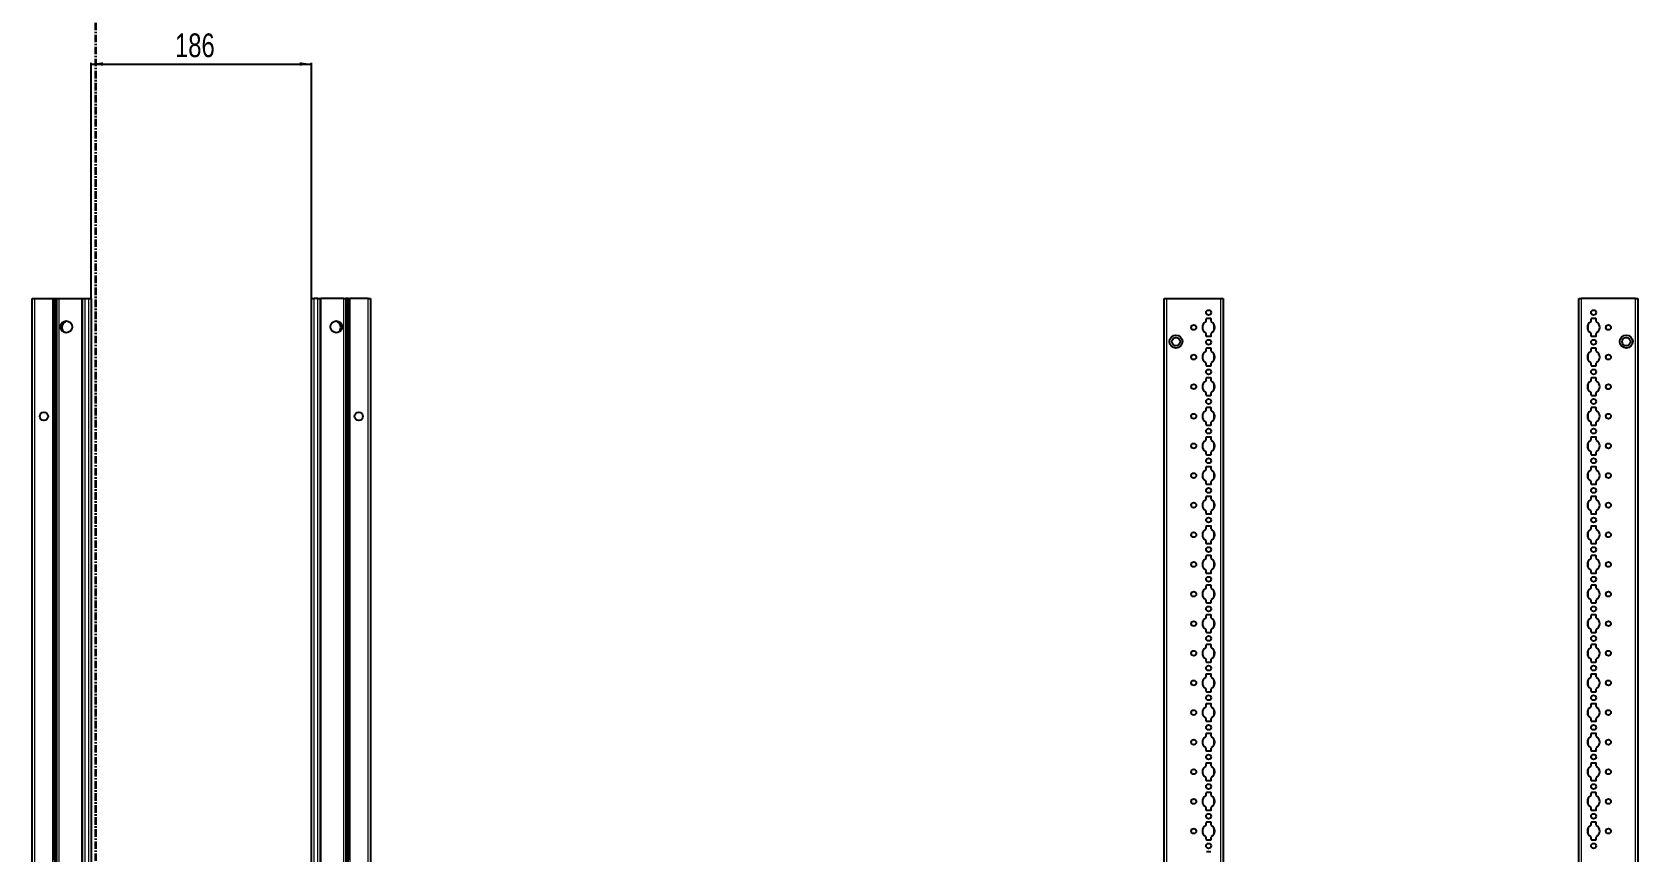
# Model space of a CAD drawing. Header units: millimetres. Extents: x -199 to 2480, y -1547 to 1507.
# Drawn here: x 1126 to 2480, y -420 to 272 of the extents above; entities that cross this region are included whole.
import ezdxf

# ---------------------------------------------------------------- set-up
doc = ezdxf.new("R2010")
doc.units = ezdxf.units.MM
doc.linetypes.add('CENTER', pattern=[10.16, 6.35, -1.27, 1.27, -1.27])
doc.layers.add('FORMAT', color=7, linetype='Continuous')
doc.styles.add('SLDTEXTSTYLE0', font='TXT', dxfattribs={"width": 0.75})
doc.dimstyles.new('SLDDIMSTYLE0', dxfattribs={"dimtxt": 20, "dimasz": 10, "dimexe": 0, "dimexo": 0.0625, "dimgap": 5, "dimtad": 2, "dimdec": 1, "dimrnd": 1e-09, "dimzin": 12, "dimdsep": 46, "dimtxsty": 'SLDTEXTSTYLE0', "dimsah": 1, "dimcen": 0.09, "dimadec": 0, "dimazin": 3, "dimtfac": 1, "dimtofl": 0, "dimtmove": 0, "dimatfit": 3, "dimfxl": 0, "dimfrac": 2, "dimtolj": 1, "dimtzin": 12, "dimarcsym": 0})

# ---------------------------------------------------------------- blocks, each defined once
blk = doc.blocks.new('_D_4')
at = {"layer": 'FORMAT'}
for p, q in [((1175.4, 47.2), (1175.4, 246)), ((1175.4, 245), (1361.4, 245)), ((1361.4, 47.2), (1361.4, 246))]:
    blk.add_line(p, q, dxfattribs=at)
for points in [[(1175.4, 245), (1185.4, 243.5), (1185.4, 246.5)], [(1361.4, 245), (1351.4, 246.5), (1351.4, 243.5)]]:
    blk.add_solid(points, dxfattribs=at)
at = {"layer": 'FORMAT', "insert": (1246.2, 270.8), "char_height": 20, "attachment_point": 1, "style": 'SLDTEXTSTYLE0'}
blk.add_mtext('186', dxfattribs=at)

msp = doc.modelspace()

# ---------------------------------------------------------------- linework, layer by layer
at = {"color": 7, "linetype": 'CENTER', "lineweight": 35}
msp.add_line((1179.1, 1499.09), (1179.1, -1103.67), dxfattribs=at)
at = {"color": 7, "linetype": 'Continuous', "lineweight": 25}
for p, q in [((1125.67, -851.79), (1125.67, 47.21)), ((1125.67, 47.21), (1127.67, 47.21)), ((1127.67, 47.21), (1143.02, 47.21)), ((1143.02, 47.21), (1143.67, 47.21)), ((1143.67, 23.46), (1143.67, 47.21)), ((1143.67, 47.21), (1144.25, 47.21)), ((1144.25, 47.21), (1145.46, 47.21)), ((1145.46, 47.21), (1145.46, -851.79)), ((1145.46, 47.21), (1145.49, 47.21)), ((1145.49, 47.21), (1145.49, -851.79)), ((1145.49, 47.21), (1146.7, 47.21)), ((1146.7, 47.21), (1148.11, 47.21)), ((1148.11, 47.21), (1167.52, 47.21)), ((1167.52, 47.21), (1168.17, 47.21)), ((1168.17, -851.79), (1168.17, 47.21)), ((1168.17, 47.21), (1170.17, 47.21)), ((1170.17, 47.21), (1173.37, 47.21)), ((1173.37, 47.21), (1175.37, 47.21)), ((1175.37, 47.21), (1175.37, -851.79)), ((1361.37, -851.79), (1361.37, 47.21)), ((1361.37, 47.21), (1363.37, 47.21)), ((1366.57, 47.21), (1363.37, 47.21)), ((1366.57, 47.21), (1368.57, 47.21)), ((1368.57, 47.21), (1368.57, -851.79)), ((1368.57, 47.21), (1369.22, 47.21)), ((1388.62, 47.21), (1369.22, 47.21)), ((1388.62, 47.21), (1390.03, 47.21)), ((1391.24, 47.21), (1390.03, 47.21)), ((1391.24, -851.79), (1391.24, 47.21)), ((1391.27, 47.21), (1391.24, 47.21)), ((1391.27, -851.79), (1391.27, 47.21)), ((1392.48, 47.21), (1391.27, 47.21)), ((1392.48, 47.21), (1393.07, 47.21)), ((1393.07, 47.21), (1393.07, 23.46)), ((1393.07, 47.21), (1393.72, 47.21)), ((1409.07, 47.21), (1393.72, 47.21)), ((1409.07, 47.21), (1411.07, 47.21)), ((1411.07, 47.21), (1411.07, -851.79)), ((2080.47, -851.79), (2080.47, 47.21)), ((2080.47, 47.21), (2082.47, 47.21)), ((2082.47, 47.21), (2128.17, 47.21)), ((2128.17, 47.21), (2130.17, 47.21)), ((2130.17, 47.21), (2130.17, -851.79)), ((2430.17, -851.79), (2430.17, 47.21)), ((2430.17, 47.21), (2432.17, 47.21)), ((2477.87, 47.21), (2432.17, 47.21)), ((2477.87, 47.21), (2479.87, 47.21)), ((2479.87, 47.21), (2479.87, -851.79)), ((1153.72, 27.73), (1153.72, 28.14)), ((1383.02, 28.14), (1383.02, 27.73)), ((2115.52, 29.61), (2115.52, 27.73)), ((2119.62, 30.11), (2116.02, 30.11)), ((2120.12, 27.73), (2120.12, 29.61)), ((2440.22, 29.61), (2440.22, 27.73)), ((2444.32, 30.11), (2440.72, 30.11)), ((2444.82, 27.73), (2444.82, 29.61)), ((1143.73, 23.35), (1143.67, 23.46)), ((1143.67, 23.46), (1143.67, 21.96)), ((1143.67, 21.96), (1143.73, 22.06)), ((1143.67, -26.54), (1143.67, 21.96)), ((1143.73, 22.06), (1143.73, 23.35)), ((1393.07, 23.46), (1393, 23.35)), ((1393, 23.35), (1393, 22.06)), ((1393, 22.06), (1393.07, 21.96)), ((1393.07, 21.96), (1393.07, 23.46)), ((1393.07, 21.96), (1393.07, -26.54)), ((2115.52, 17.68), (2115.52, 15.81)), ((2116.02, 15.31), (2119.62, 15.31)), ((2120.12, 15.81), (2120.12, 17.68)), ((2440.22, 17.68), (2440.22, 15.81)), ((2440.72, 15.31), (2444.32, 15.31)), ((2444.82, 15.81), (2444.82, 17.68)), ((2115.52, 4.61), (2115.52, 2.73)), ((2119.62, 5.11), (2116.02, 5.11)), ((2120.12, 2.73), (2120.12, 4.61)), ((2440.22, 4.61), (2440.22, 2.73)), ((2444.32, 5.11), (2440.72, 5.11)), ((2444.82, 2.73), (2444.82, 4.61)), ((2115.52, -7.32), (2115.52, -9.19)), ((2116.02, -9.69), (2119.62, -9.69)), ((2120.12, -9.19), (2120.12, -7.32)), ((2440.22, -7.32), (2440.22, -9.19)), ((2440.72, -9.69), (2444.32, -9.69)), ((2444.82, -9.19), (2444.82, -7.32)), ((1143.73, -26.65), (1143.67, -26.54)), ((1143.67, -26.54), (1143.67, -28.04)), ((1143.73, -27.94), (1143.73, -26.65)), ((1393.07, -26.54), (1393, -26.65)), ((1393, -26.65), (1393, -27.94)), ((1393.07, -28.04), (1393.07, -26.54)), ((2115.52, -20.39), (2115.52, -22.27)), ((2119.62, -19.89), (2116.02, -19.89)), ((2120.12, -22.27), (2120.12, -20.39)), ((2440.22, -20.39), (2440.22, -22.27)), ((2444.32, -19.89), (2440.72, -19.89)), ((2444.82, -22.27), (2444.82, -20.39)), ((1143.67, -28.04), (1143.73, -27.94)), ((1143.67, -76.54), (1143.67, -28.04)), ((1393, -27.94), (1393.07, -28.04)), ((1393.07, -28.04), (1393.07, -76.54)), ((2115.52, -32.32), (2115.52, -34.19)), ((2116.02, -34.69), (2119.62, -34.69)), ((2120.12, -34.19), (2120.12, -32.32)), ((2440.22, -32.32), (2440.22, -34.19)), ((2440.72, -34.69), (2444.32, -34.69)), ((2444.82, -34.19), (2444.82, -32.32)), ((2115.52, -45.39), (2115.52, -47.27)), ((2119.62, -44.89), (2116.02, -44.89)), ((2120.12, -47.27), (2120.12, -45.39)), ((2440.22, -45.39), (2440.22, -47.27)), ((2444.32, -44.89), (2440.72, -44.89)), ((2444.82, -47.27), (2444.82, -45.39)), ((2115.52, -57.32), (2115.52, -59.19)), ((2116.02, -59.69), (2119.62, -59.69)), ((2120.12, -59.19), (2120.12, -57.32)), ((2440.22, -57.32), (2440.22, -59.19)), ((2440.72, -59.69), (2444.32, -59.69)), ((2444.82, -59.19), (2444.82, -57.32)), ((1143.73, -76.65), (1143.67, -76.54)), ((1143.67, -76.54), (1143.67, -78.04)), ((1143.67, -78.04), (1143.73, -77.94)), ((1143.67, -126.54), (1143.67, -78.04)), ((1143.73, -77.94), (1143.73, -76.65)), ((1393.07, -76.54), (1393, -76.65)), ((1393, -76.65), (1393, -77.94)), ((1393, -77.94), (1393.07, -78.04)), ((1393.07, -78.04), (1393.07, -76.54)), ((1393.07, -78.04), (1393.07, -126.54)), ((2115.52, -70.39), (2115.52, -72.27)), ((2119.62, -69.89), (2116.02, -69.89)), ((2120.12, -72.27), (2120.12, -70.39)), ((2440.22, -70.39), (2440.22, -72.27)), ((2444.32, -69.89), (2440.72, -69.89)), ((2444.82, -72.27), (2444.82, -70.39)), ((2115.52, -82.32), (2115.52, -84.19)), ((2116.02, -84.69), (2119.62, -84.69)), ((2120.12, -84.19), (2120.12, -82.32)), ((2440.22, -82.32), (2440.22, -84.19)), ((2440.72, -84.69), (2444.32, -84.69)), ((2444.82, -84.19), (2444.82, -82.32)), ((2115.52, -95.39), (2115.52, -97.27)), ((2115.52, -107.32), (2115.52, -109.19)), ((2119.62, -94.89), (2116.02, -94.89)), ((2120.12, -97.27), (2120.12, -95.39)), ((2120.12, -109.19), (2120.12, -107.32)), ((2440.22, -95.39), (2440.22, -97.27)), ((2440.22, -107.32), (2440.22, -109.19)), ((2444.32, -94.89), (2440.72, -94.89)), ((2444.82, -97.27), (2444.82, -95.39)), ((2444.82, -109.19), (2444.82, -107.32)), ((2115.52, -120.39), (2115.52, -122.27)), ((2116.02, -109.69), (2119.62, -109.69)), ((2119.62, -119.89), (2116.02, -119.89)), ((2120.12, -122.27), (2120.12, -120.39)), ((2440.22, -120.39), (2440.22, -122.27)), ((2440.72, -109.69), (2444.32, -109.69)), ((2444.32, -119.89), (2440.72, -119.89)), ((2444.82, -122.27), (2444.82, -120.39)), ((1143.73, -126.65), (1143.67, -126.54)), ((1143.67, -126.54), (1143.67, -128.04)), ((1143.67, -128.04), (1143.73, -127.94)), ((1143.67, -176.54), (1143.67, -128.04)), ((1143.73, -127.94), (1143.73, -126.65)), ((1393.07, -126.54), (1393, -126.65)), ((1393, -126.65), (1393, -127.94)), ((1393, -127.94), (1393.07, -128.04)), ((1393.07, -128.04), (1393.07, -126.54)), ((1393.07, -128.04), (1393.07, -176.54)), ((2115.52, -132.32), (2115.52, -134.19)), ((2116.02, -134.69), (2119.62, -134.69)), ((2120.12, -134.19), (2120.12, -132.32)), ((2440.22, -132.32), (2440.22, -134.19)), ((2440.72, -134.69), (2444.32, -134.69)), ((2444.82, -134.19), (2444.82, -132.32)), ((2115.52, -145.39), (2115.52, -147.27)), ((2119.62, -144.89), (2116.02, -144.89)), ((2120.12, -147.27), (2120.12, -145.39)), ((2440.22, -145.39), (2440.22, -147.27)), ((2444.32, -144.89), (2440.72, -144.89)), ((2444.82, -147.27), (2444.82, -145.39)), ((2115.52, -157.32), (2115.52, -159.19)), ((2116.02, -159.69), (2119.62, -159.69)), ((2120.12, -159.19), (2120.12, -157.32)), ((2440.22, -157.32), (2440.22, -159.19)), ((2440.72, -159.69), (2444.32, -159.69)), ((2444.82, -159.19), (2444.82, -157.32)), ((2115.52, -170.39), (2115.52, -172.27)), ((2119.62, -169.89), (2116.02, -169.89)), ((2120.12, -172.27), (2120.12, -170.39)), ((2440.22, -170.39), (2440.22, -172.27)), ((2444.32, -169.89), (2440.72, -169.89)), ((2444.82, -172.27), (2444.82, -170.39)), ((1143.73, -176.65), (1143.67, -176.54)), ((1143.67, -176.54), (1143.67, -178.04)), ((1143.67, -178.04), (1143.73, -177.94)), ((1143.67, -226.54), (1143.67, -178.04)), ((1143.73, -177.94), (1143.73, -176.65)), ((1393.07, -176.54), (1393, -176.65)), ((1393, -176.65), (1393, -177.94)), ((1393, -177.94), (1393.07, -178.04)), ((1393.07, -178.04), (1393.07, -176.54)), ((1393.07, -178.04), (1393.07, -226.54)), ((2115.52, -182.32), (2115.52, -184.19)), ((2116.02, -184.69), (2119.62, -184.69)), ((2120.12, -184.19), (2120.12, -182.32)), ((2440.22, -182.32), (2440.22, -184.19)), ((2440.72, -184.69), (2444.32, -184.69)), ((2444.82, -184.19), (2444.82, -182.32)), ((2115.52, -195.39), (2115.52, -197.27)), ((2119.62, -194.89), (2116.02, -194.89)), ((2120.12, -197.27), (2120.12, -195.39)), ((2440.22, -195.39), (2440.22, -197.27)), ((2444.32, -194.89), (2440.72, -194.89)), ((2444.82, -197.27), (2444.82, -195.39)), ((2115.52, -207.32), (2115.52, -209.19)), ((2116.02, -209.69), (2119.62, -209.69)), ((2120.12, -209.19), (2120.12, -207.32)), ((2440.22, -207.32), (2440.22, -209.19)), ((2440.72, -209.69), (2444.32, -209.69)), ((2444.82, -209.19), (2444.82, -207.32)), ((1143.73, -226.65), (1143.67, -226.54)), ((1143.67, -226.54), (1143.67, -228.04)), ((1143.67, -228.04), (1143.73, -227.94)), ((1143.67, -276.54), (1143.67, -228.04)), ((1143.73, -227.94), (1143.73, -226.65)), ((1393.07, -226.54), (1393, -226.65)), ((1393, -226.65), (1393, -227.94)), ((1393, -227.94), (1393.07, -228.04)), ((1393.07, -228.04), (1393.07, -226.54)), ((1393.07, -228.04), (1393.07, -276.54)), ((2115.52, -220.39), (2115.52, -222.27)), ((2119.62, -219.89), (2116.02, -219.89)), ((2120.12, -222.27), (2120.12, -220.39)), ((2440.22, -220.39), (2440.22, -222.27)), ((2444.32, -219.89), (2440.72, -219.89)), ((2444.82, -222.27), (2444.82, -220.39)), ((2115.52, -232.32), (2115.52, -234.19)), ((2116.02, -234.69), (2119.62, -234.69)), ((2120.12, -234.19), (2120.12, -232.32)), ((2440.22, -232.32), (2440.22, -234.19)), ((2440.72, -234.69), (2444.32, -234.69)), ((2444.82, -234.19), (2444.82, -232.32)), ((2115.52, -245.39), (2115.52, -247.27)), ((2119.62, -244.89), (2116.02, -244.89)), ((2120.12, -247.27), (2120.12, -245.39)), ((2440.22, -245.39), (2440.22, -247.27)), ((2444.32, -244.89), (2440.72, -244.89)), ((2444.82, -247.27), (2444.82, -245.39)), ((2115.52, -257.32), (2115.52, -259.19)), ((2115.52, -270.39), (2115.52, -272.27)), ((2116.02, -259.69), (2119.62, -259.69)), ((2119.62, -269.89), (2116.02, -269.89)), ((2120.12, -259.19), (2120.12, -257.32)), ((2120.12, -272.27), (2120.12, -270.39)), ((2440.22, -257.32), (2440.22, -259.19)), ((2440.22, -270.39), (2440.22, -272.27)), ((2440.72, -259.69), (2444.32, -259.69)), ((2444.32, -269.89), (2440.72, -269.89)), ((2444.82, -259.19), (2444.82, -257.32)), ((2444.82, -272.27), (2444.82, -270.39)), ((1143.73, -276.65), (1143.67, -276.54)), ((1143.67, -276.54), (1143.67, -278.04)), ((1143.67, -278.04), (1143.73, -277.94)), ((1143.67, -326.54), (1143.67, -278.04)), ((1143.73, -277.94), (1143.73, -276.65)), ((1393.07, -276.54), (1393, -276.65)), ((1393, -276.65), (1393, -277.94)), ((1393, -277.94), (1393.07, -278.04)), ((1393.07, -278.04), (1393.07, -276.54)), ((1393.07, -278.04), (1393.07, -326.54)), ((2115.52, -282.32), (2115.52, -284.19)), ((2120.12, -284.19), (2120.12, -282.32)), ((2440.22, -282.32), (2440.22, -284.19)), ((2444.82, -284.19), (2444.82, -282.32)), ((2115.52, -295.39), (2115.52, -297.27)), ((2116.02, -284.69), (2119.62, -284.69)), ((2119.62, -294.89), (2116.02, -294.89)), ((2120.12, -297.27), (2120.12, -295.39)), ((2440.22, -295.39), (2440.22, -297.27)), ((2440.72, -284.69), (2444.32, -284.69)), ((2444.32, -294.89), (2440.72, -294.89)), ((2444.82, -297.27), (2444.82, -295.39)), ((2115.52, -307.32), (2115.52, -309.19)), ((2116.02, -309.69), (2119.62, -309.69)), ((2120.12, -309.19), (2120.12, -307.32)), ((2440.22, -307.32), (2440.22, -309.19)), ((2440.72, -309.69), (2444.32, -309.69)), ((2444.82, -309.19), (2444.82, -307.32)), ((2115.52, -320.39), (2115.52, -322.27)), ((2119.62, -319.89), (2116.02, -319.89)), ((2120.12, -322.27), (2120.12, -320.39)), ((2440.22, -320.39), (2440.22, -322.27)), ((2444.32, -319.89), (2440.72, -319.89)), ((2444.82, -322.27), (2444.82, -320.39)), ((1143.73, -326.65), (1143.67, -326.54)), ((1143.67, -326.54), (1143.67, -328.04)), ((1143.67, -328.04), (1143.73, -327.94)), ((1143.67, -376.54), (1143.67, -328.04)), ((1143.73, -327.94), (1143.73, -326.65)), ((1393.07, -326.54), (1393, -326.65)), ((1393, -326.65), (1393, -327.94)), ((1393, -327.94), (1393.07, -328.04)), ((1393.07, -328.04), (1393.07, -326.54)), ((1393.07, -328.04), (1393.07, -376.54)), ((2115.52, -332.32), (2115.52, -334.19)), ((2116.02, -334.69), (2119.62, -334.69)), ((2120.12, -334.19), (2120.12, -332.32)), ((2440.22, -332.32), (2440.22, -334.19)), ((2440.72, -334.69), (2444.32, -334.69)), ((2444.82, -334.19), (2444.82, -332.32)), ((2115.52, -345.39), (2115.52, -347.27)), ((2119.62, -344.89), (2116.02, -344.89)), ((2120.12, -347.27), (2120.12, -345.39)), ((2440.22, -345.39), (2440.22, -347.27)), ((2444.32, -344.89), (2440.72, -344.89)), ((2444.82, -347.27), (2444.82, -345.39)), ((2115.52, -357.32), (2115.52, -359.19)), ((2116.02, -359.69), (2119.62, -359.69)), ((2120.12, -359.19), (2120.12, -357.32)), ((2440.22, -357.32), (2440.22, -359.19)), ((2440.72, -359.69), (2444.32, -359.69)), ((2444.82, -359.19), (2444.82, -357.32)), ((1143.73, -376.65), (1143.67, -376.54)), ((1143.67, -376.54), (1143.67, -378.04)), ((1143.67, -378.04), (1143.73, -377.94)), ((1143.67, -426.54), (1143.67, -378.04)), ((1143.73, -377.94), (1143.73, -376.65)), ((1393.07, -376.54), (1393, -376.65)), ((1393, -376.65), (1393, -377.94)), ((1393, -377.94), (1393.07, -378.04)), ((1393.07, -378.04), (1393.07, -376.54)), ((1393.07, -378.04), (1393.07, -426.54)), ((2115.52, -370.39), (2115.52, -372.27)), ((2119.62, -369.89), (2116.02, -369.89)), ((2120.12, -372.27), (2120.12, -370.39)), ((2440.22, -370.39), (2440.22, -372.27)), ((2444.32, -369.89), (2440.72, -369.89)), ((2444.82, -372.27), (2444.82, -370.39)), ((2115.52, -382.32), (2115.52, -384.19)), ((2116.02, -384.69), (2119.62, -384.69)), ((2120.12, -384.19), (2120.12, -382.32)), ((2440.22, -382.32), (2440.22, -384.19)), ((2440.72, -384.69), (2444.32, -384.69)), ((2444.82, -384.19), (2444.82, -382.32)), ((2115.52, -395.39), (2115.52, -397.27)), ((2119.62, -394.89), (2116.02, -394.89)), ((2120.12, -397.27), (2120.12, -395.39)), ((2440.22, -395.39), (2440.22, -397.27)), ((2444.32, -394.89), (2440.72, -394.89)), ((2444.82, -397.27), (2444.82, -395.39)), ((2115.52, -407.32), (2115.52, -409.19)), ((2116.02, -409.69), (2119.62, -409.69)), ((2120.12, -409.19), (2120.12, -407.32)), ((2440.22, -407.32), (2440.22, -409.19)), ((2440.72, -409.69), (2444.32, -409.69)), ((2444.82, -409.19), (2444.82, -407.32)), ((2119.62, -419.89), (2116.02, -419.89))]:
    msp.add_line(p, q, dxfattribs=at)
at = {"color": 8, "linetype": 'Continuous', "lineweight": 18}
for p, q in [((1127.67, 47.21), (1127.67, -851.79)), ((1143.02, -851.79), (1143.02, 47.21)), ((1144.25, 47.21), (1144.25, -851.79)), ((1146.7, -851.79), (1146.7, 47.21)), ((1148.11, 47.21), (1148.11, -851.79)), ((1167.52, -851.79), (1167.52, 47.21)), ((1170.17, 47.21), (1170.17, -851.79)), ((1173.37, -851.79), (1173.37, 47.21)), ((1363.37, 47.21), (1363.37, -851.79)), ((1366.57, -851.79), (1366.57, 47.21)), ((1369.22, 47.21), (1369.22, -851.79)), ((1388.62, -851.79), (1388.62, 47.21)), ((1390.03, 47.21), (1390.03, -851.79)), ((1392.48, -851.79), (1392.48, 47.21)), ((1393.72, 47.21), (1393.72, -851.79)), ((1409.07, -851.79), (1409.07, 47.21)), ((2082.47, 47.21), (2082.47, -851.79)), ((2128.17, -851.79), (2128.17, 47.21)), ((2432.17, 47.21), (2432.17, -851.79)), ((2477.87, -851.79), (2477.87, 47.21)), ((2122.32, 20), (2122.32, 25.41)), ((2438.02, 25.41), (2438.02, 20)), ((2122.32, -5), (2122.32, 0.41)), ((2438.02, 0.41), (2438.02, -5)), ((2122.32, -30), (2122.32, -24.59)), ((2438.02, -24.59), (2438.02, -30)), ((2122.32, -55), (2122.32, -49.59)), ((2438.02, -49.59), (2438.02, -55)), ((2122.32, -80), (2122.32, -74.59)), ((2438.02, -74.59), (2438.02, -80)), ((2122.32, -105), (2122.32, -99.59)), ((2438.02, -99.59), (2438.02, -105)), ((2122.32, -130), (2122.32, -124.59)), ((2438.02, -124.59), (2438.02, -130)), ((2122.32, -155), (2122.32, -149.59)), ((2438.02, -149.59), (2438.02, -155)), ((2122.32, -180), (2122.32, -174.59)), ((2438.02, -174.59), (2438.02, -180)), ((2122.32, -205), (2122.32, -199.59)), ((2438.02, -199.59), (2438.02, -205)), ((2122.32, -230), (2122.32, -224.59)), ((2438.02, -224.59), (2438.02, -230)), ((2122.32, -255), (2122.32, -249.59)), ((2438.02, -249.59), (2438.02, -255)), ((2122.32, -280), (2122.32, -274.59)), ((2438.02, -274.59), (2438.02, -280)), ((2122.32, -305), (2122.32, -299.59)), ((2438.02, -299.59), (2438.02, -305)), ((2122.32, -330), (2122.32, -324.59)), ((2438.02, -324.59), (2438.02, -330)), ((2122.32, -355), (2122.32, -349.59)), ((2438.02, -349.59), (2438.02, -355)), ((2122.32, -380), (2122.32, -374.59)), ((2438.02, -374.59), (2438.02, -380)), ((2122.32, -405), (2122.32, -399.59)), ((2438.02, -399.59), (2438.02, -405))]:
    msp.add_line(p, q, dxfattribs=at)
at = {"color": 7, "linetype": 'Continuous', "lineweight": 25}
for centre, radius in [((1154.52, 23.21), 5), ((1382.22, 23.21), 5), ((2117.82, 35.21), 2.12), ((2442.52, 35.21), 2.12), ((2090.32, 10.71), 5.5), ((2090.32, 10.71), 3.5), ((2105.32, 22.71), 2.12), ((2455.02, 22.71), 2.12), ((2470.02, 10.71), 5.5), ((2470.02, 10.71), 3.5), ((2117.82, 10.21), 2.12), ((2442.52, 10.21), 2.12), ((2105.32, -2.29), 2.12), ((2117.82, -14.79), 2.12), ((2442.52, -14.79), 2.12), ((2455.02, -2.29), 2.12), ((2105.32, -27.29), 2.12), ((2455.02, -27.29), 2.13), ((2117.82, -39.79), 2.12), ((2442.52, -39.79), 2.12), ((1135.57, -52.29), 3.5), ((1401.17, -52.29), 3.5), ((2105.32, -52.29), 2.12), ((2455.02, -52.29), 2.13), ((2117.82, -64.79), 2.12), ((2442.52, -64.79), 2.12), ((2105.32, -77.29), 2.12), ((2455.02, -77.29), 2.13), ((2117.82, -89.79), 2.12), ((2442.52, -89.79), 2.12), ((2105.32, -102.29), 2.12), ((2455.02, -102.29), 2.13), ((2117.82, -114.79), 2.12), ((2442.52, -114.79), 2.12), ((2105.32, -127.29), 2.12), ((2455.02, -127.29), 2.13), ((2117.82, -139.79), 2.12), ((2442.52, -139.79), 2.12), ((2105.32, -152.29), 2.12), ((2455.02, -152.29), 2.13), ((2105.32, -177.29), 2.12), ((2117.82, -164.79), 2.12), ((2442.52, -164.79), 2.12), ((2455.02, -177.29), 2.13), ((2117.82, -189.79), 2.12), ((2442.52, -189.79), 2.12), ((2105.32, -202.29), 2.12), ((2455.02, -202.29), 2.12), ((2117.82, -214.79), 2.12), ((2442.52, -214.79), 2.13), ((2105.32, -227.29), 2.12), ((2455.02, -227.29), 2.12), ((2117.82, -239.79), 2.12), ((2442.52, -239.79), 2.13), ((2105.32, -252.29), 2.13), ((2455.02, -252.29), 2.12), ((2117.82, -264.79), 2.12), ((2442.52, -264.79), 2.13), ((2105.32, -277.29), 2.13), ((2455.02, -277.29), 2.12), ((2117.82, -289.79), 2.12), ((2442.52, -289.79), 2.13), ((2105.32, -302.29), 2.13), ((2455.02, -302.29), 2.12), ((2117.82, -314.79), 2.12), ((2442.52, -314.79), 2.13), ((2105.32, -327.29), 2.13), ((2117.82, -339.79), 2.12), ((2442.52, -339.79), 2.13), ((2455.02, -327.29), 2.12), ((2105.32, -352.29), 2.13), ((2455.02, -352.29), 2.13), ((2117.82, -364.79), 2.12), ((2442.52, -364.79), 2.13), ((2105.32, -377.29), 2.13), ((2455.02, -377.29), 2.13), ((2117.82, -389.79), 2.12), ((2442.52, -389.79), 2.13), ((2105.32, -402.29), 2.12), ((2455.02, -402.29), 2.13), ((2117.82, -414.79), 2.12), ((2442.52, -414.79), 2.13)]:
    msp.add_circle(centre, radius, dxfattribs=at)
for centre, radius, start, end in [((1156.02, 22.71), 5.25, 119.14074, 233.81086), ((1153.22, 27.73), 0.5, 299.14074, 0), ((1383.52, 27.73), 0.5, 180, 240.85926), ((1380.72, 22.71), 5.25, 306.18914, 60.85926), ((2117.82, 22.71), 5.25, 119.14074, 240.85926), ((2115.02, 27.73), 0.5, 299.14074, 0), ((2116.02, 29.61), 0.5, 90, 180), ((2119.62, 29.61), 0.5, 0, 90), ((2120.62, 27.73), 0.5, 180, 240.85926), ((2117.82, 22.71), 5.25, 299.14074, 60.85926), ((2442.52, 22.71), 5.25, 119.14074, 240.85926), ((2439.72, 27.73), 0.5, 299.14074, 0), ((2440.72, 29.61), 0.5, 90, 180), ((2444.32, 29.61), 0.5, 360, 90), ((2445.32, 27.73), 0.5, 180, 240.85926), ((2442.52, 22.71), 5.25, 299.14074, 60.85926), ((2115.02, 17.68), 0.5, 0, 60.85926), ((2116.02, 15.81), 0.5, 180, 270), ((2119.62, 15.81), 0.5, 270, 0), ((2120.62, 17.68), 0.5, 119.14074, 180), ((2439.72, 17.68), 0.5, 0, 60.85926), ((2440.72, 15.81), 0.5, 180, 270), ((2444.32, 15.81), 0.5, 270, 0), ((2445.32, 17.68), 0.5, 119.14074, 180), ((2117.82, -2.29), 5.25, 119.14074, 240.85926), ((2115.02, 2.73), 0.5, 299.14074, 0), ((2116.02, 4.61), 0.5, 90, 180), ((2119.62, 4.61), 0.5, 0, 90), ((2120.62, 2.73), 0.5, 180, 240.85926), ((2117.82, -2.29), 5.25, 299.14074, 60.85926), ((2442.52, -2.29), 5.25, 119.14074, 240.85926), ((2439.72, 2.73), 0.5, 299.14074, 0), ((2440.72, 4.61), 0.5, 90, 180), ((2444.32, 4.61), 0.5, 0, 90), ((2445.32, 2.73), 0.5, 180, 240.85926), ((2442.52, -2.29), 5.25, 299.14074, 60.85926), ((2115.02, -7.32), 0.5, 0, 60.85926), ((2116.02, -9.19), 0.5, 180, 270), ((2119.62, -9.19), 0.5, 270, 0), ((2120.62, -7.32), 0.5, 119.14074, 180), ((2439.72, -7.32), 0.5, 0, 60.85926), ((2440.72, -9.19), 0.5, 180, 270), ((2444.32, -9.19), 0.5, 270, 0), ((2445.32, -7.32), 0.5, 119.14074, 180), ((2117.82, -27.29), 5.25, 119.14074, 240.85926), ((2115.02, -22.27), 0.5, 299.14074, 0), ((2116.02, -20.39), 0.5, 90, 180), ((2119.62, -20.39), 0.5, 0, 90), ((2120.62, -22.27), 0.5, 180, 240.85926), ((2117.82, -27.29), 5.25, 299.14074, 60.85926), ((2442.52, -27.29), 5.25, 119.14074, 240.85926), ((2439.72, -22.27), 0.5, 299.14074, 0), ((2440.72, -20.39), 0.5, 90, 180), ((2444.32, -20.39), 0.5, 0, 90), ((2445.32, -22.27), 0.5, 180, 240.85926), ((2442.52, -27.29), 5.25, 299.14074, 60.85926), ((2115.02, -32.32), 0.5, 0, 60.85926), ((2116.02, -34.19), 0.5, 180, 270), ((2119.62, -34.19), 0.5, 270, 0), ((2120.62, -32.32), 0.5, 119.14074, 180), ((2439.72, -32.32), 0.5, 0, 60.85926), ((2440.72, -34.19), 0.5, 180, 270), ((2444.32, -34.19), 0.5, 270, 0), ((2445.32, -32.32), 0.5, 119.14074, 180), ((2117.82, -52.29), 5.25, 119.14074, 240.85926), ((2115.02, -47.27), 0.5, 299.14074, 0), ((2116.02, -45.39), 0.5, 90, 180), ((2119.62, -45.39), 0.5, 0, 90), ((2120.62, -47.27), 0.5, 180, 240.85926), ((2117.82, -52.29), 5.25, 299.14074, 60.85926), ((2442.52, -52.29), 5.25, 119.14074, 240.85926), ((2439.72, -47.27), 0.5, 299.14074, 0), ((2440.72, -45.39), 0.5, 90, 180), ((2444.32, -45.39), 0.5, 0, 90), ((2445.32, -47.27), 0.5, 180, 240.85926), ((2442.52, -52.29), 5.25, 299.14074, 60.85926), ((2115.02, -57.32), 0.5, 0, 60.85926), ((2116.02, -59.19), 0.5, 180, 270), ((2119.62, -59.19), 0.5, 270, 0), ((2120.62, -57.32), 0.5, 119.14074, 180), ((2439.72, -57.32), 0.5, 0, 60.85926), ((2440.72, -59.19), 0.5, 180, 270), ((2444.32, -59.19), 0.5, 270, 0), ((2445.32, -57.32), 0.5, 119.14074, 180), ((2117.82, -77.29), 5.25, 119.14074, 240.85926), ((2115.02, -72.27), 0.5, 299.14074, 0), ((2116.02, -70.39), 0.5, 90, 180), ((2119.62, -70.39), 0.5, 0, 90), ((2120.62, -72.27), 0.5, 180, 240.85926), ((2117.82, -77.29), 5.25, 299.14074, 60.85926), ((2442.52, -77.29), 5.25, 119.14074, 240.85926), ((2439.72, -72.27), 0.5, 299.14074, 0), ((2440.72, -70.39), 0.5, 90, 180), ((2444.32, -70.39), 0.5, 0, 90), ((2445.32, -72.27), 0.5, 180, 240.85926), ((2442.52, -77.29), 5.25, 299.14074, 60.85926), ((2115.02, -82.32), 0.5, 0, 60.85926), ((2116.02, -84.19), 0.5, 180, 270), ((2119.62, -84.19), 0.5, 270, 0), ((2120.62, -82.32), 0.5, 119.14074, 180), ((2439.72, -82.32), 0.5, 0, 60.85926), ((2440.72, -84.19), 0.5, 180, 270), ((2444.32, -84.19), 0.5, 270, 0), ((2445.32, -82.32), 0.5, 119.14074, 180), ((2117.82, -102.29), 5.25, 119.14074, 240.85926), ((2115.02, -97.27), 0.5, 299.14074, 0), ((2115.02, -107.32), 0.5, 0, 60.85926), ((2116.02, -95.39), 0.5, 90, 180), ((2119.62, -95.39), 0.5, 0, 90), ((2120.62, -97.27), 0.5, 180, 240.85926), ((2120.62, -107.32), 0.5, 119.14074, 180), ((2117.82, -102.29), 5.25, 299.14074, 60.85926), ((2442.52, -102.29), 5.25, 119.14074, 240.85926), ((2439.72, -97.27), 0.5, 299.14074, 0), ((2439.72, -107.32), 0.5, 0, 60.85926), ((2440.72, -95.39), 0.5, 90, 180), ((2444.32, -95.39), 0.5, 0, 90), ((2445.32, -97.27), 0.5, 180, 240.85926), ((2445.32, -107.32), 0.5, 119.14074, 180), ((2442.52, -102.29), 5.25, 299.14074, 60.85926), ((2116.02, -109.19), 0.5, 180, 270), ((2116.02, -120.39), 0.5, 90, 180), ((2119.62, -109.19), 0.5, 270, 0), ((2119.62, -120.39), 0.5, 0, 90), ((2440.72, -109.19), 0.5, 180, 270), ((2440.72, -120.39), 0.5, 90, 180), ((2444.32, -109.19), 0.5, 270, 0), ((2444.32, -120.39), 0.5, 0, 90), ((2117.82, -127.29), 5.25, 119.14074, 240.85926), ((2115.02, -122.27), 0.5, 299.14074, 0), ((2115.02, -132.32), 0.5, 0, 60.85926), ((2116.02, -134.19), 0.5, 180, 270), ((2119.62, -134.19), 0.5, 270, 0), ((2120.62, -122.27), 0.5, 180, 240.85926), ((2120.62, -132.32), 0.5, 119.14074, 180), ((2117.82, -127.29), 5.25, 299.14074, 60.85926), ((2442.52, -127.29), 5.25, 119.14074, 240.85926), ((2439.72, -122.27), 0.5, 299.14074, 0), ((2439.72, -132.32), 0.5, 0, 60.85926), ((2440.72, -134.19), 0.5, 180, 270), ((2444.32, -134.19), 0.5, 270, 0), ((2445.32, -122.27), 0.5, 180, 240.85926), ((2445.32, -132.32), 0.5, 119.14074, 180), ((2442.52, -127.29), 5.25, 299.14074, 60.85926), ((2117.82, -152.29), 5.25, 119.14074, 240.85926), ((2115.02, -147.27), 0.5, 299.14074, 0), ((2116.02, -145.39), 0.5, 90, 180), ((2119.62, -145.39), 0.5, 0, 90), ((2120.62, -147.27), 0.5, 180, 240.85926), ((2117.82, -152.29), 5.25, 299.14074, 60.85926), ((2442.52, -152.29), 5.25, 119.14074, 240.85926), ((2439.72, -147.27), 0.5, 299.14074, 0), ((2440.72, -145.39), 0.5, 90, 180), ((2444.32, -145.39), 0.5, 360, 90), ((2445.32, -147.27), 0.5, 180, 240.85926), ((2442.52, -152.29), 5.25, 299.14074, 60.85926), ((2115.02, -157.32), 0.5, 0, 60.85926), ((2116.02, -159.19), 0.5, 180, 270), ((2119.62, -159.19), 0.5, 270, 0), ((2120.62, -157.32), 0.5, 119.14074, 180), ((2439.72, -157.32), 0.5, 0, 60.85926), ((2440.72, -159.19), 0.5, 180, 270), ((2444.32, -159.19), 0.5, 270, 0), ((2445.32, -157.32), 0.5, 119.14074, 180), ((2117.82, -177.29), 5.25, 119.14074, 240.85926), ((2115.02, -172.27), 0.5, 299.14074, 0), ((2116.02, -170.39), 0.5, 90, 180), ((2119.62, -170.39), 0.5, 0, 90), ((2120.62, -172.27), 0.5, 180, 240.85926), ((2117.82, -177.29), 5.25, 299.14074, 60.85926), ((2442.52, -177.29), 5.25, 119.14074, 240.85926), ((2439.72, -172.27), 0.5, 299.14074, 0), ((2440.72, -170.39), 0.5, 90, 180), ((2444.32, -170.39), 0.5, 0, 90), ((2445.32, -172.27), 0.5, 180, 240.85926), ((2442.52, -177.29), 5.25, 299.14074, 60.85926), ((2115.02, -182.32), 0.5, 0, 60.85926), ((2116.02, -184.19), 0.5, 180, 270), ((2119.62, -184.19), 0.5, 270, 0), ((2120.62, -182.32), 0.5, 119.14074, 180), ((2439.72, -182.32), 0.5, 0, 60.85926), ((2440.72, -184.19), 0.5, 180, 270), ((2444.32, -184.19), 0.5, 270, 0), ((2445.32, -182.32), 0.5, 119.14074, 180), ((2117.82, -202.29), 5.25, 119.14074, 240.85926), ((2115.02, -197.27), 0.5, 299.14074, 0), ((2116.02, -195.39), 0.5, 90, 180), ((2119.62, -195.39), 0.5, 0, 90), ((2120.62, -197.27), 0.5, 180, 240.85926), ((2117.82, -202.29), 5.25, 299.14074, 60.85926), ((2442.52, -202.29), 5.25, 119.14074, 240.85926), ((2439.72, -197.27), 0.5, 299.14074, 0), ((2440.72, -195.39), 0.5, 90, 180), ((2444.32, -195.39), 0.5, 0, 90), ((2445.32, -197.27), 0.5, 180, 240.85926), ((2442.52, -202.29), 5.25, 299.14074, 60.85926), ((2115.02, -207.32), 0.5, 0, 60.85926), ((2116.02, -209.19), 0.5, 180, 270), ((2119.62, -209.19), 0.5, 270, 0), ((2120.62, -207.32), 0.5, 119.14074, 180), ((2439.72, -207.32), 0.5, 0, 60.85926), ((2440.72, -209.19), 0.5, 180, 270), ((2444.32, -209.19), 0.5, 270, 0), ((2445.32, -207.32), 0.5, 119.14074, 180), ((2117.82, -227.29), 5.25, 119.14074, 240.85926), ((2115.02, -222.27), 0.5, 299.14074, 0), ((2116.02, -220.39), 0.5, 90, 180), ((2119.62, -220.39), 0.5, 0, 90), ((2120.62, -222.27), 0.5, 180, 240.85926), ((2117.82, -227.29), 5.25, 299.14074, 60.85926), ((2442.52, -227.29), 5.25, 119.14074, 240.85926), ((2439.72, -222.27), 0.5, 299.14074, 0), ((2440.72, -220.39), 0.5, 90, 180), ((2444.32, -220.39), 0.5, 0, 90), ((2445.32, -222.27), 0.5, 180, 240.85926), ((2442.52, -227.29), 5.25, 299.14074, 60.85926), ((2115.02, -232.32), 0.5, 0, 60.85926), ((2116.02, -234.19), 0.5, 180, 270), ((2119.62, -234.19), 0.5, 270, 0), ((2120.62, -232.32), 0.5, 119.14074, 180), ((2439.72, -232.32), 0.5, 0, 60.85926), ((2440.72, -234.19), 0.5, 180, 270), ((2444.32, -234.19), 0.5, 270, 0), ((2445.32, -232.32), 0.5, 119.14074, 180), ((2117.82, -252.29), 5.25, 119.14074, 240.85926), ((2115.02, -247.27), 0.5, 299.14074, 0), ((2115.02, -257.32), 0.5, 0, 60.85926), ((2116.02, -245.39), 0.5, 90, 180), ((2119.62, -245.39), 0.5, 0, 90), ((2120.62, -247.27), 0.5, 180, 240.85926), ((2120.62, -257.32), 0.5, 119.14074, 180), ((2117.82, -252.29), 5.25, 299.14074, 60.85926), ((2442.52, -252.29), 5.25, 119.14074, 240.85926), ((2439.72, -247.27), 0.5, 299.14074, 0), ((2439.72, -257.32), 0.5, 0, 60.85926), ((2440.72, -245.39), 0.5, 90, 180), ((2444.32, -245.39), 0.5, 0, 90), ((2445.32, -247.27), 0.5, 180, 240.85926), ((2445.32, -257.32), 0.5, 119.14074, 180), ((2442.52, -252.29), 5.25, 299.14074, 60.85926), ((2116.02, -259.19), 0.5, 180, 270), ((2116.02, -270.39), 0.5, 90, 180), ((2119.62, -259.19), 0.5, 270, 0), ((2119.62, -270.39), 0.5, 0, 90), ((2440.72, -259.19), 0.5, 180, 270), ((2440.72, -270.39), 0.5, 90, 180), ((2444.32, -259.19), 0.5, 270, 0), ((2444.32, -270.39), 0.5, 0, 90), ((2117.82, -277.29), 5.25, 119.14074, 240.85926), ((2115.02, -272.27), 0.5, 299.14074, 0), ((2115.02, -282.32), 0.5, 0, 60.85926), ((2116.02, -284.19), 0.5, 180, 270), ((2119.62, -284.19), 0.5, 270, 0), ((2120.62, -272.27), 0.5, 180, 240.85926), ((2120.62, -282.32), 0.5, 119.14074, 180), ((2117.82, -277.29), 5.25, 299.14074, 60.85926), ((2442.52, -277.29), 5.25, 119.14074, 240.85926), ((2439.72, -272.27), 0.5, 299.14074, 0), ((2439.72, -282.32), 0.5, 0, 60.85926), ((2440.72, -284.19), 0.5, 180, 270), ((2444.32, -284.19), 0.5, 270, 0), ((2445.32, -272.27), 0.5, 180, 240.85926), ((2445.32, -282.32), 0.5, 119.14074, 180), ((2442.52, -277.29), 5.25, 299.14074, 60.85926), ((2117.82, -302.29), 5.25, 119.14074, 240.85926), ((2115.02, -297.27), 0.5, 299.14074, 0), ((2116.02, -295.39), 0.5, 90, 180), ((2119.62, -295.39), 0.5, 0, 90), ((2120.62, -297.27), 0.5, 180, 240.85926), ((2117.82, -302.29), 5.25, 299.14074, 60.85926), ((2442.52, -302.29), 5.25, 119.14074, 240.85926), ((2439.72, -297.27), 0.5, 299.14074, 0), ((2440.72, -295.39), 0.5, 90, 180), ((2444.32, -295.39), 0.5, 0, 90), ((2445.32, -297.27), 0.5, 180, 240.85926), ((2442.52, -302.29), 5.25, 299.14074, 60.85926), ((2115.02, -307.32), 0.5, 0, 60.85926), ((2116.02, -309.19), 0.5, 180, 270), ((2119.62, -309.19), 0.5, 270, 0), ((2120.62, -307.32), 0.5, 119.14074, 180), ((2439.72, -307.32), 0.5, 0, 60.85926), ((2440.72, -309.19), 0.5, 180, 270), ((2444.32, -309.19), 0.5, 270, 0), ((2445.32, -307.32), 0.5, 119.14074, 180), ((2117.82, -327.29), 5.25, 119.14074, 240.85926), ((2115.02, -322.27), 0.5, 299.14074, 0), ((2116.02, -320.39), 0.5, 90, 180), ((2119.62, -320.39), 0.5, 0, 90), ((2120.62, -322.27), 0.5, 180, 240.85926), ((2117.82, -327.29), 5.25, 299.14074, 60.85926), ((2442.52, -327.29), 5.25, 119.14074, 240.85926), ((2439.72, -322.27), 0.5, 299.14074, 0), ((2440.72, -320.39), 0.5, 90, 180), ((2444.32, -320.39), 0.5, 0, 90), ((2445.32, -322.27), 0.5, 180, 240.85926), ((2442.52, -327.29), 5.25, 299.14074, 60.85926), ((2115.02, -332.32), 0.5, 0, 60.85926), ((2116.02, -334.19), 0.5, 180, 270), ((2119.62, -334.19), 0.5, 270, 0), ((2120.62, -332.32), 0.5, 119.14074, 180), ((2439.72, -332.32), 0.5, 0, 60.85926), ((2440.72, -334.19), 0.5, 180, 270), ((2444.32, -334.19), 0.5, 270, 0), ((2445.32, -332.32), 0.5, 119.14074, 180), ((2117.82, -352.29), 5.25, 119.14074, 240.85926), ((2115.02, -347.27), 0.5, 299.14074, 0), ((2116.02, -345.39), 0.5, 90, 180), ((2119.62, -345.39), 0.5, 0, 90), ((2120.62, -347.27), 0.5, 180, 240.85926), ((2117.82, -352.29), 5.25, 299.14074, 60.85926), ((2442.52, -352.29), 5.25, 119.14074, 240.85926), ((2439.72, -347.27), 0.5, 299.14074, 0), ((2440.72, -345.39), 0.5, 90, 180), ((2444.32, -345.39), 0.5, 0, 90), ((2445.32, -347.27), 0.5, 180, 240.85926), ((2442.52, -352.29), 5.25, 299.14074, 60.85926), ((2115.02, -357.32), 0.5, 0, 60.85926), ((2116.02, -359.19), 0.5, 180, 270), ((2119.62, -359.19), 0.5, 270, 0), ((2120.62, -357.32), 0.5, 119.14074, 180), ((2439.72, -357.32), 0.5, 0, 60.85926), ((2440.72, -359.19), 0.5, 180, 270), ((2444.32, -359.19), 0.5, 270, 0), ((2445.32, -357.32), 0.5, 119.14074, 180), ((2117.82, -377.29), 5.25, 119.14074, 240.85926), ((2115.02, -372.27), 0.5, 299.14074, 0), ((2116.02, -370.39), 0.5, 90, 180), ((2119.62, -370.39), 0.5, 0, 90), ((2120.62, -372.27), 0.5, 180, 240.85926), ((2117.82, -377.29), 5.25, 299.14074, 60.85926), ((2442.52, -377.29), 5.25, 119.14074, 240.85926), ((2439.72, -372.27), 0.5, 299.14074, 0), ((2440.72, -370.39), 0.5, 90, 180), ((2444.32, -370.39), 0.5, 0, 90), ((2445.32, -372.27), 0.5, 180, 240.85926), ((2442.52, -377.29), 5.25, 299.14074, 60.85926), ((2115.02, -382.32), 0.5, 0, 60.85926), ((2116.02, -384.19), 0.5, 180, 270), ((2119.62, -384.19), 0.5, 270, 0), ((2120.62, -382.32), 0.5, 119.14074, 180), ((2439.72, -382.32), 0.5, 0, 60.85926), ((2440.72, -384.19), 0.5, 180, 270), ((2444.32, -384.19), 0.5, 270, 0), ((2445.32, -382.32), 0.5, 119.14074, 180), ((2117.82, -402.29), 5.25, 119.14074, 240.85926), ((2115.02, -397.27), 0.5, 299.14074, 0), ((2116.02, -395.39), 0.5, 90, 180), ((2119.62, -395.39), 0.5, 0, 90), ((2120.62, -397.27), 0.5, 180, 240.85926), ((2117.82, -402.29), 5.25, 299.14074, 60.85926), ((2442.52, -402.29), 5.25, 119.14074, 240.85926), ((2439.72, -397.27), 0.5, 299.14074, 0), ((2440.72, -395.39), 0.5, 90, 180), ((2444.32, -395.39), 0.5, 0, 90), ((2445.32, -397.27), 0.5, 180, 240.85926), ((2442.52, -402.29), 5.25, 299.14074, 60.85926), ((2115.02, -407.32), 0.5, 0, 60.85926), ((2116.02, -409.19), 0.5, 180, 270), ((2119.62, -409.19), 0.5, 270, 0), ((2120.62, -407.32), 0.5, 119.14074, 180), ((2439.72, -407.32), 0.5, 0, 60.85926), ((2440.72, -409.19), 0.5, 180, 270), ((2444.32, -409.19), 0.5, 270, 0), ((2445.32, -407.32), 0.5, 119.14074, 180)]:
    msp.add_arc(centre, radius, start, end, dxfattribs=at)

# ---------------------------------------------------------------- dimensions: what is measured, and where the dimension line sits
at = {"layer": 'FORMAT'}
dim = msp.add_linear_dim(base=(1361.37, 245), p1=(1175.37, 47.21), p2=(1361.37, 47.21), angle=0, dimstyle='SLDDIMSTYLE0', dxfattribs=at)
dim.commit()
dim.dimension.update_dxf_attribs({"geometry": '_D_4', "text_midpoint": (1268.37, 245), "dimtype": 160})

doc.saveas('drawing.dxf')
